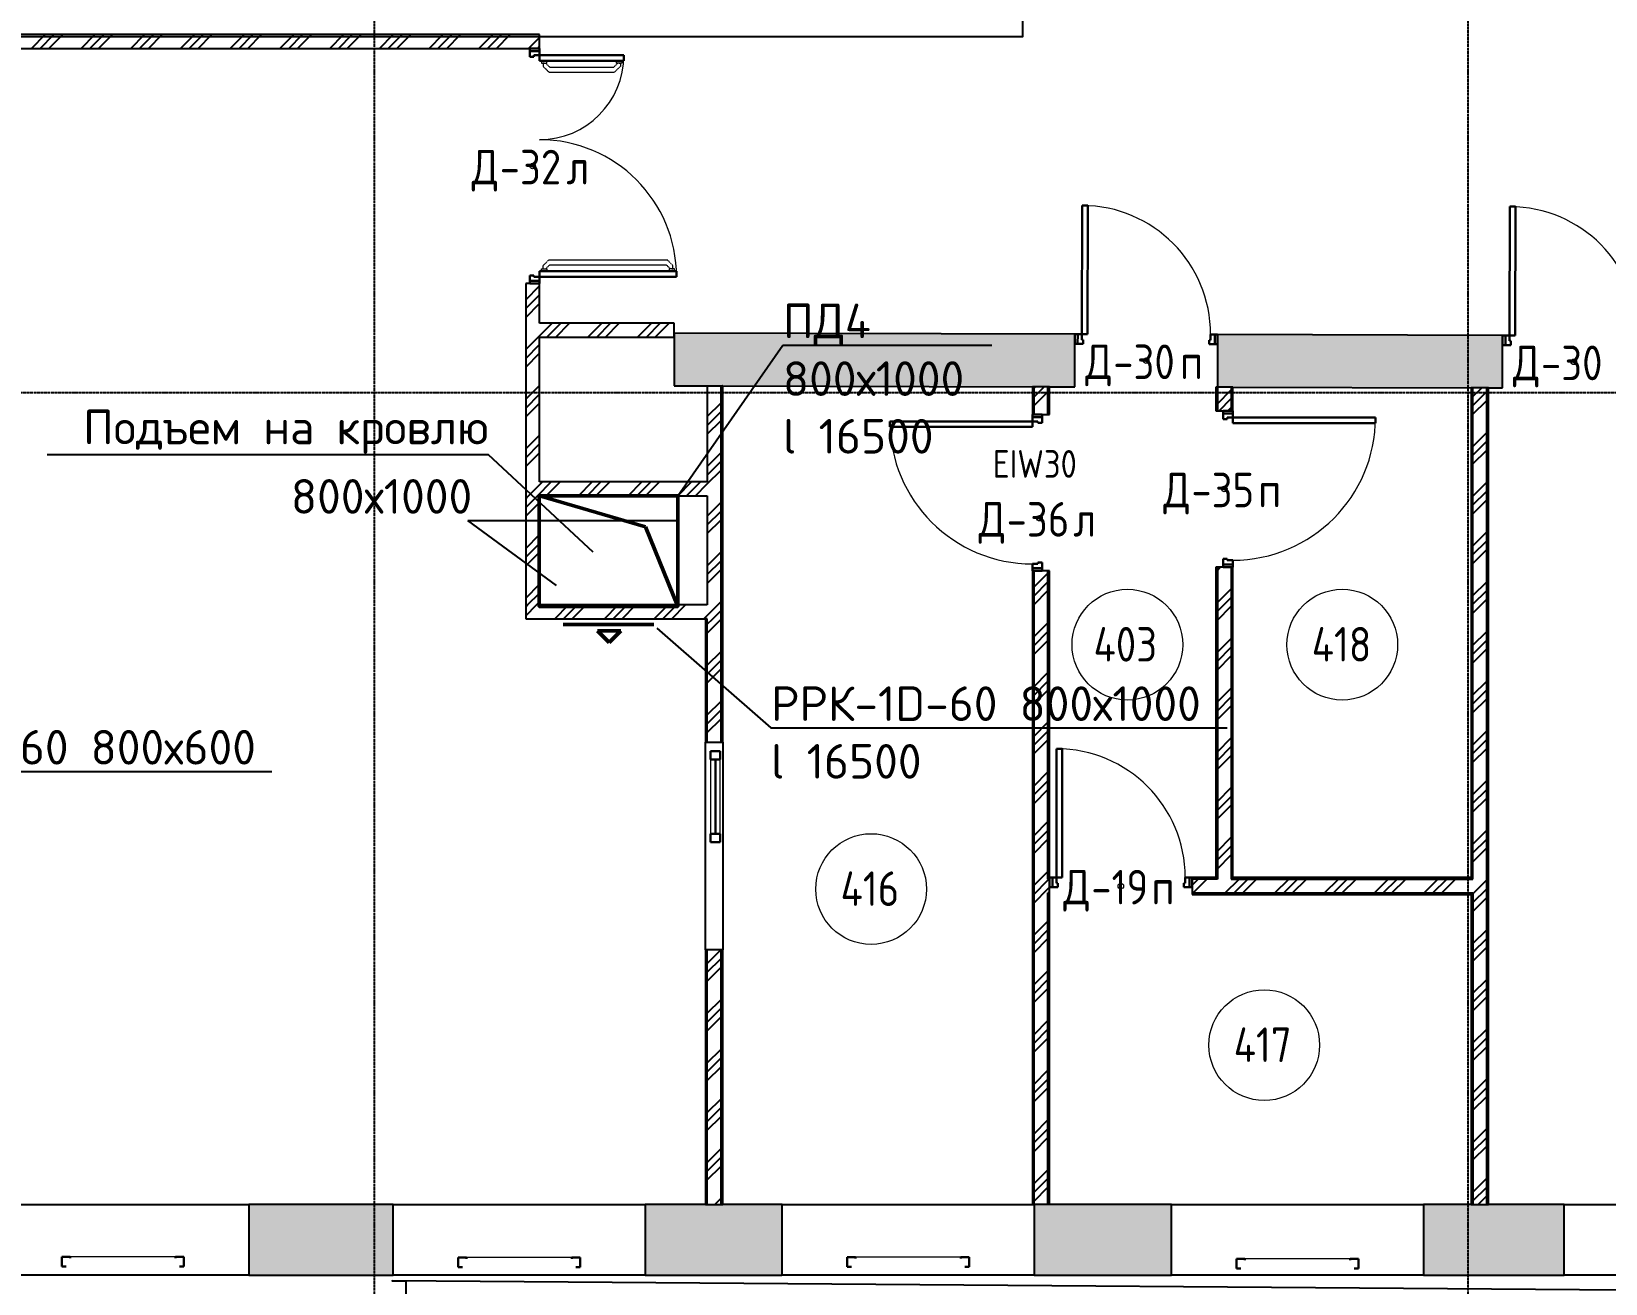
# Model space of a CAD drawing. Header units: millimetres. Extents: x -33838 to 476301, y -41806 to 120107.
# Drawn here: x 351386 to 362757, y 2318 to 11365 of the extents above; entities that cross this region are included whole.
import ezdxf
from ezdxf import colors
from ezdxf.entities.mleader import LeaderData, LeaderLine
from ezdxf.math import Vec2, Vec3

# ---------------------------------------------------------------- set-up
doc = ezdxf.new("R2010")
doc.units = ezdxf.units.MM
for name, pattern in [('ADSK_Линия сетки', [25, 20, -2.5, 0, -2.5]), ('ADSK_Сверху', [4.5, 3, -1.5]), ('ADSK_Снесено', [4.5, 3, -1.5])]:
    doc.linetypes.add(name, pattern=pattern)
for name, color, linetype, lineweight, true_color in [('_ Окна', 5, 'Continuous', 30, 0x0000ff), ('Стены внутренние', 5, 'Continuous', 18, 0x0000ff), ('Стены наружные', 1, 'ADSK_Снесено', 18, 0xff0000), ('Стены штриховка', 5, 'Continuous', 18, 0x0000ff)]:
    doc.layers.add(name, color=color, linetype=linetype, lineweight=lineweight, true_color=true_color)
for name, color, linetype, lineweight in [('Двери', 251, 'Continuous', 18), ('Марки дверей', 7, 'Continuous', 20), ('Марки помещений', 7, 'Continuous', 20), ('Окна', 251, 'Continuous', 18), ('ПОДПОР', 1, 'Continuous', 50)]:
    doc.layers.add(name, color=color, linetype=linetype, lineweight=lineweight)
doc.styles.add('GOST Common_1', font='GOST Common_0.ttf', dxfattribs={"width": 0.9, "height": 200})
doc.styles.add('GOST Common_2', font='GOST Common_0.ttf', dxfattribs={"width": 0.9, "height": 250})
doc.styles.add('ISOCPEUR', font='isocpeur.ttf', dxfattribs={"height": 250})
pattern_1 = [(45, (322754.53, 150), (-179.6051, 179.6051), []), (45, (322818.03, 150), (0, 359.2102), []), (45, (322691.03, 150), (0, 359.2102), [])]

# ---------------------------------------------------------------- blocks, each defined once
blk = doc.blocks.new('Витраж-тент со смещением вовне - 60мм 30 сдвиг-1466942-04 План 4-го этажа')
at = {"layer": '_ Окна', "color": 161, "linetype": 'ADSK_Сверху', "true_color": 0xaaaaff}
for p, q in [((-440, 25), (-440, -45)), ((-440, 25), (-410, 25)), ((-440, -45), (-440, 25)), ((440, 25), (410, 25)), ((440, -45), (440, 25)), ((440, -45), (440, 25)), ((-380, -45), (-440, -45)), ((-380, -35), (-380, -45)), ((380, -35), (380, -45)), ((380, -45), (440, -45))]:
    blk.add_line(p, q, dxfattribs=at)
at = {"layer": 'Окна', "color": 161, "linetype": 'ADSK_Сверху', "true_color": 0xaaaaff}
blk.add_line((-380, -45), (380, -45), dxfattribs=at)
blk = doc.blocks.new('Витраж-тент со смещением вовне - 60мм 30 сдвиг-1466970-04 План 4-го этажа')
at = {"layer": '_ Окна', "color": 161, "linetype": 'ADSK_Сверху', "true_color": 0xaaaaff}
for p, q in [((-440, -35), (-440, -45)), ((-440, -45), (-440, -35)), ((-380, -45), (-440, -45)), ((-380, -35), (-380, -45)), ((380, -35), (380, -45)), ((380, -45), (440, -45)), ((440, -45), (440, -35)), ((440, -45), (440, -35))]:
    blk.add_line(p, q, dxfattribs=at)
at = {"layer": 'Окна', "color": 161, "linetype": 'ADSK_Сверху', "true_color": 0xaaaaff}
blk.add_line((-380, -45), (380, -45), dxfattribs=at)
blk = doc.blocks.new('AC_Дверь_Двупольная - Д-32л 1700х2200h-2345126-04 План 4-го этажа')
at = {"layer": 'Двери', "linetype": 'ADSK_Сверху', "lineweight": 9}
for p, q in [((760, 1025), (744, 1025)), ((744, 1025), (744, 987)), ((720, 1014), (677, 972)), ((677, 118), (677, 972)), ((744, 996), (714, 966)), ((714, 124), (714, 966)), ((744, 1014), (720, 1014)), ((744, 1006), (744, 1014)), ((744, 987), (760, 987)), ((-760, 645), (-744, 645)), ((-744, 607), (-760, 607)), ((-744, 645), (-744, 607)), ((-744, 626), (-744, 634)), ((-744, 634), (-720, 634)), ((-744, 616), (-714, 586)), ((-720, 634), (-678, 592)), ((-714, 124), (-714, 586)), ((-678, 118), (-678, 592)), ((-744, 94), (-714, 124)), ((-720, 76), (-678, 118)), ((720, 76), (677, 118)), ((744, 94), (714, 124)), ((-744, 104), (-760, 104)), ((-760, 65), (-744, 65)), ((-744, 65), (-744, 104)), ((-744, 84), (-744, 76)), ((-744, 76), (-720, 76)), ((744, 76), (720, 76)), ((744, 65), (744, 104)), ((744, 104), (760, 104)), ((760, 65), (744, 65))]:
    blk.add_line(p, q, dxfattribs=at)
at = {"layer": 'Двери', "lineweight": 30}
for p, q in [((800, 1040), (760, 1040)), ((760, 1040), (760, 50)), ((800, 50), (800, 1040)), ((-800, 660), (-760, 660)), ((-800, 50), (-800, 660)), ((-760, 660), (-760, 50)), ((-850, 50), (-830, 50)), ((-850, -20), (-850, 50)), ((-830, 50), (-800, 50)), ((-830, -20), (-830, 50)), ((-830, 50), (-830, -20)), ((-760, 50), (-800, 50)), ((-800, 50), (-800, 10)), ((-800, 10), (-790, 10)), ((-790, 10), (-790, -20)), ((760, 50), (800, 50)), ((800, 10), (790, 10)), ((790, 10), (790, -20)), ((830, 50), (800, 50)), ((800, 50), (800, 10)), ((830, -20), (830, 50)), ((850, 50), (830, 50)), ((830, 50), (830, -20)), ((850, -20), (850, 50)), ((-830, -20), (-850, -20)), ((-790, -20), (-830, -20)), ((790, -20), (830, -20)), ((830, -20), (850, -20))]:
    blk.add_line(p, q, dxfattribs=at)
at = {"layer": 'Двери'}
for centre, radius, start, end in [((800, 50), 990, 90, 180), ((-800, 50), 610, 360, 90)]:
    blk.add_arc(centre, radius, start, end, dxfattribs=at)
blk = doc.blocks.new('AC_Дверь_Однопольная - Д-36л 1130х2200h-2279770-04 План 4-го этажа')
at = {"layer": 'Двери', "lineweight": 30}
for p, q in [((515, 1092), (475, 1092)), ((475, 1092), (475, 62)), ((515, 62), (515, 1092)), ((-545, 62), (-565, 62)), ((-565, 62), (-565, -8)), ((-515, 62), (-545, 62)), ((-545, 62), (-545, -8)), ((-545, -8), (-545, 62)), ((-515, 22), (-515, 62)), ((-505, 22), (-515, 22)), ((-505, -8), (-505, 22)), ((475, 62), (515, 62)), ((515, 22), (505, 22)), ((505, 22), (505, -8)), ((545, 62), (515, 62)), ((515, 62), (515, 22)), ((545, -8), (545, 62)), ((565, 62), (545, 62)), ((545, 62), (545, -8)), ((565, -8), (565, 62)), ((-565, -8), (-545, -8)), ((-545, -8), (-505, -8)), ((505, -8), (545, -8)), ((545, -8), (565, -8))]:
    blk.add_line(p, q, dxfattribs=at)
at = {"layer": 'Двери'}
blk.add_arc((515, 62), 1030, 90, 180, dxfattribs=at)
blk = doc.blocks.new('AC_Дверь_Однопольная - Д-35п 1130х2200h-1983249-04 План 4-го этажа')
at = {"layer": 'Двери', "lineweight": 30}
for p, q in [((-515, 1092), (-475, 1092)), ((-515, 62), (-515, 1092)), ((-475, 1092), (-475, 62)), ((-565, 62), (-545, 62)), ((-565, -8), (-565, 62)), ((-545, 62), (-515, 62)), ((-545, -8), (-545, 62)), ((-545, 62), (-545, -8)), ((-475, 62), (-515, 62)), ((-515, 62), (-515, 22)), ((-515, 22), (-505, 22)), ((-505, 22), (-505, -8)), ((505, 22), (515, 22)), ((505, -8), (505, 22)), ((515, 62), (545, 62)), ((515, 22), (515, 62)), ((545, 62), (545, -8)), ((545, 62), (565, 62)), ((545, -8), (545, 62)), ((565, 62), (565, -8)), ((-545, -8), (-565, -8)), ((-505, -8), (-545, -8)), ((545, -8), (505, -8)), ((565, -8), (545, -8))]:
    blk.add_line(p, q, dxfattribs=at)
at = {"layer": 'Двери'}
blk.add_arc((-515, 62), 1030, 0, 90, dxfattribs=at)
blk = doc.blocks.new('AC_Дверь_Однопольная - Д-19п 1030х2200h-1983254-04 План 4-го этажа')
at = {"layer": 'Двери', "lineweight": 30}
for p, q in [((-465, 992), (-425, 992)), ((-465, 62), (-465, 992)), ((-425, 992), (-425, 62)), ((-515, 62), (-495, 62)), ((-515, -8), (-515, 62)), ((-495, 62), (-465, 62)), ((-495, -8), (-495, 62)), ((-495, 62), (-495, -8)), ((-425, 62), (-465, 62)), ((-465, 62), (-465, 22)), ((-465, 22), (-455, 22)), ((-455, 22), (-455, -8)), ((455, 22), (465, 22)), ((455, -8), (455, 22)), ((465, 62), (495, 62)), ((465, 22), (465, 62)), ((495, 62), (495, -8)), ((495, 62), (515, 62)), ((495, -8), (495, 62)), ((515, 62), (515, -8)), ((-495, -8), (-515, -8)), ((-455, -8), (-495, -8)), ((495, -8), (455, -8)), ((515, -8), (495, -8))]:
    blk.add_line(p, q, dxfattribs=at)
at = {"layer": 'Двери'}
blk.add_arc((-465, 62), 930, 0, 90, dxfattribs=at)
blk = doc.blocks.new('AC_Дверь_Однопольная - Д-30п 1030х2200h-1983150-04 План 4-го этажа')
at = {"layer": 'Двери', "lineweight": 30}
for p, q in [((-465, 1120), (-425, 1120)), ((-465, 190), (-465, 1120)), ((-425, 1120), (-425, 190)), ((-515, 190), (-495, 190)), ((-515, 120), (-515, 190)), ((-495, 120), (-515, 120)), ((-495, 190), (-465, 190)), ((-495, 120), (-495, 190)), ((-495, 190), (-495, 120)), ((-455, 120), (-495, 120)), ((-425, 190), (-465, 190)), ((-465, 190), (-465, 150)), ((-465, 150), (-455, 150)), ((-455, 150), (-455, 120)), ((455, 150), (465, 150)), ((455, 120), (455, 150)), ((495, 120), (455, 120)), ((465, 190), (495, 190)), ((465, 150), (465, 190)), ((495, 190), (495, 120)), ((495, 190), (515, 190)), ((495, 120), (495, 190)), ((515, 120), (495, 120)), ((515, 190), (515, 120))]:
    blk.add_line(p, q, dxfattribs=at)
at = {"layer": 'Двери'}
blk.add_arc((-465, 190), 930, 0, 90, dxfattribs=at)
blk = doc.blocks.new('Витраж-тент со смещением вовне - 60мм 11 сдвиг-2120067-04 План 4-го этажа')
at = {"layer": '_ Окна'}
for p, q in [((-329, 25), (-329, -45)), ((-329, 25), (-269, 25)), ((-329, -45), (-329, 25)), ((-269, 25), (-269, -45)), ((329, 25), (269, 25)), ((269, 25), (269, -45)), ((329, -45), (329, 25)), ((329, -45), (329, 25)), ((-269, -45), (-329, -45)), ((-269, -10), (269, -10)), ((269, -45), (329, -45))]:
    blk.add_line(p, q, dxfattribs=at)
at = {"layer": 'Окна'}
for p, q in [((269, 25), (-269, 25)), ((-269, -45), (269, -45))]:
    blk.add_line(p, q, dxfattribs=at)
blk = doc.blocks.new('ADSK_Марка_Помещение_ОдноЗначение - Номер-247393-04 План 4-го этажа')
at = {"layer": 'Марки помещений'}
blk.add_circle((0, 0), 4, dxfattribs=at)
blk = doc.blocks.new('ADSK_Марка_Дверь - Типоразмер_ADSK_Марка-58376-04 План 4-го этажа')
at = {"layer": 'Марки дверей', "lineweight": 9}
blk.add_circle((0, 0), 0.2, dxfattribs=at)

msp = doc.modelspace()

# ---------------------------------------------------------------- hatches: boundary and pattern name
at = {"layer": 'Стены внутренние', "lineweight": 25, "true_color": 0x636466}
h = msp.add_hatch(dxfattribs=at)
h.set_pattern_fill('FP_1', color=251, style=0, pattern_type=2)
h.set_pattern_definition(pattern_1)
h.paths.add_polyline_path([(354803.09042, 11242.53813), (354956.07292, 11242.53813), (354956.07292, 11342.53813), (341127.44493, 11342.53813), (341127.44493, 11242.53813), (350297.73328, 11242.53813)])
h = msp.add_hatch(dxfattribs=at)
h.set_pattern_fill('FP_1', color=251, style=0, pattern_type=2)
h.set_pattern_definition(pattern_1)
h.paths.add_polyline_path([(354986.07292, 9256.73842), (355056.07292, 9256.73842), (355056.07292, 9542.53813), (354956.07292, 9542.53813), (354956.07292, 9256.73842)])
h.paths.add_polyline_path([(354986.07292, 11242.53813), (355056.07292, 11242.53813), (355056.07292, 11342.53813), (354956.07292, 11342.53813), (354956.07292, 11242.53813)])
h = msp.add_hatch(dxfattribs=at)
h.set_pattern_fill('FP_1', color=251, style=0, pattern_type=2)
h.set_pattern_definition(pattern_1)
h.paths.add_polyline_path([(355056.07292, 8110.02642), (355056.07292, 9256.73842), (354956.07292, 9256.73842), (354956.07292, 8110.02642)])
h = msp.add_hatch(dxfattribs=at)
h.set_pattern_fill('FP_1', color=251, style=0, pattern_type=2)
h.set_pattern_definition(pattern_1)
h.paths.add_polyline_path([(356028.65419, 9156.73842), (356028.80221, 9256.73842), (355056.07292, 9256.73842), (355056.07292, 9156.73842), (356027.72394, 9156.73842)])
h = msp.add_hatch(color=251, dxfattribs=at)
h.paths.add_polyline_path([(364854.76938, 8781.47746), (364850.52982, 9161.48999), (363044.37598, 9166.2642), (363043.37153, 8786.26552), (363813.80471, 8784.22904)])
h.paths.add_polyline_path([(362013.37513, 8788.98811), (362013.37513, 9168.98944), (359954.15624, 9174.43257), (359953.15179, 8794.4339), (361561.12614, 8790.18354)])
h.paths.add_polyline_path([(358923.15539, 8797.15648), (358923.97481, 9177.15516), (356028.72839, 9184.80865), (356027.72394, 8804.80997), (357055.769, 8802.09254)])
h = msp.add_hatch(dxfattribs=at)
h.set_pattern_fill('FP_1', color=251, style=0, pattern_type=2)
h.set_pattern_definition(pattern_1)
h.paths.add_polyline_path([(356267.37958, 7121.05015), (356367.37958, 7121.05015), (356367.37958, 8803.91216), (356267.37958, 8803.91216), (356267.37958, 7221.05015)])
h = msp.add_hatch(dxfattribs=at)
h.set_pattern_fill('FP_1', color=251, style=0, pattern_type=2)
h.set_pattern_definition(pattern_1)
h.paths.add_polyline_path([(358629.15179, 2890.46456), (358729.15179, 2890.46456), (358729.15179, 7467.63757), (358629.15179, 7467.63757), (358629.15179, 3608.27275)])
h.paths.add_polyline_path([(358687.15179, 8597.63757), (358729.15179, 8597.63757), (358729.15179, 8797.66929), (358629.15179, 8797.15648), (358629.15179, 8597.63757)])
h = msp.add_hatch(dxfattribs=at)
h.set_pattern_fill('FP_1', color=251, style=0, pattern_type=2)
h.set_pattern_definition(pattern_1)
h.paths.add_polyline_path([(360053.15179, 5240.02642), (360053.15179, 7494.4339), (359953.15179, 7494.4339), (359953.15179, 5240.02642)])
h.paths.add_polyline_path([(359995.15179, 8624.4339), (360053.15179, 8624.4339), (360053.15179, 8794.16957), (359953.15179, 8794.4339), (359953.15179, 8624.4339)])
h = msp.add_hatch(dxfattribs=at)
h.set_pattern_fill('FP_1', color=251, style=0, pattern_type=2)
h.set_pattern_definition(pattern_1)
h.paths.add_polyline_path([(361899.87958, 2889.50427), (361899.87958, 8789.28811), (361799.87958, 8788.98811), (361799.87958, 2889.50427)])
h = msp.add_hatch(dxfattribs=at)
h.set_pattern_fill('FP_1', color=251, style=0, pattern_type=2)
h.set_pattern_definition(pattern_1)
h.paths.add_polyline_path([(356255.37958, 8010.02642), (356267.37958, 8010.02642), (356267.37958, 8110.02642), (354956.07292, 8110.02642), (354956.07292, 8010.02642), (356163.96783, 8010.02642)])
h = msp.add_hatch(dxfattribs=at)
h.set_pattern_fill('FP_1', color=251, style=0, pattern_type=2)
h.set_pattern_definition(pattern_1)
h.paths.add_polyline_path([(354956.07292, 7221.05015), (355056.07292, 7221.05015), (355056.07292, 8010.02642), (354956.07292, 8010.02642), (354956.07292, 7982.26395)])
h = msp.add_hatch(dxfattribs=at)
h.set_pattern_fill('FP_1', color=251, style=0, pattern_type=2)
h.set_pattern_definition(pattern_1)
h.paths.add_polyline_path([(356255.37958, 7121.05015), (356267.37958, 7121.05015), (356267.37958, 7221.05015), (354956.07292, 7221.05015), (354956.07292, 7121.05015), (356211.90038, 7121.05015)])
h = msp.add_hatch(dxfattribs=at)
h.set_pattern_fill('FP_1', color=251, style=0, pattern_type=2)
h.set_pattern_definition(pattern_1)
h.paths.add_polyline_path([(356267.37958, 2889.50427), (356367.37958, 2889.50427), (356367.37958, 4730.02642), (356267.37958, 4730.02642), (356267.37958, 3436.25893)])
h.paths.add_polyline_path([(356267.37958, 6230.02642), (356367.37958, 6230.02642), (356367.37958, 7121.05015), (356267.37958, 7121.05015), (356267.37958, 6645.8963)])
h = msp.add_hatch(dxfattribs=at)
h.set_pattern_fill('FP_1', color=251, style=0, pattern_type=2)
h.set_pattern_definition(pattern_1)
h.paths.add_polyline_path([(359953.15179, 5140.02642), (361799.87958, 5140.02642), (361799.87958, 5240.02642), (359771.15179, 5240.02642), (359771.15179, 5140.02642)])
h.paths.add_polyline_path([(358741.15179, 5140.02642), (358741.15179, 5240.02642), (358729.15179, 5240.02642), (358729.15179, 5140.02642), (358739.15179, 5140.02642)])
at = {"layer": 'Стены наружные', "lineweight": 25, "true_color": 0x636466}
h = msp.add_hatch(color=251, dxfattribs=at)
h.paths.add_polyline_path([(364278.98816, 2379.50427), (365301.46628, 2379.50427), (365300.52604, 2889.50427), (364278.98816, 2889.50427), (364278.98816, 2683.42559)])
h.paths.add_polyline_path([(362458.98816, 2379.50427), (362458.98816, 2889.50427), (361442.16742, 2889.50427), (361442.16742, 2379.50427), (361561.12614, 2379.50427)])
h.paths.add_polyline_path([(359622.16742, 2379.50427), (359622.16742, 2889.50427), (358629.15179, 2889.50427), (358629.15179, 2379.50427), (359308.44757, 2379.50427)])
h.paths.add_polyline_path([(356158.59299, 2379.50427), (356809.15179, 2379.50427), (356809.15179, 2889.50427), (355819.17462, 2889.50427), (355819.17462, 2379.50427)])
h.paths.add_polyline_path([(352956.2709, 2379.50427), (353999.17462, 2379.50427), (353999.17462, 2889.50427), (352956.2709, 2889.50427), (352956.2709, 2712.1351)])
h.paths.add_polyline_path([(351136.2709, 2379.50427), (351136.2709, 2889.50427), (350123.48838, 2889.50427), (350123.48838, 2379.50427), (350615.41785, 2379.50427)])
h.paths.add_polyline_path([(348303.48838, 2379.50427), (348303.48838, 2889.50427), (347304.34839, 2889.50427), (347304.34839, 2379.50427), (348045.05471, 2379.50427)])
h.paths.add_polyline_path([(344533.07318, 2379.50427), (345484.34839, 2379.50427), (345484.34839, 2889.50427), (344533.07318, 2889.50427), (344533.07318, 2723.67862)])
h.paths.add_polyline_path([(341692.25211, 2379.50427), (342713.07318, 2379.50427), (342713.07318, 2889.50427), (341692.25211, 2889.50427), (341692.25211, 2723.67862)])
h.paths.add_polyline_path([(339035.06985, 2379.50427), (339872.25211, 2379.50427), (339872.25211, 2889.50427), (338882.04159, 2889.50427), (338882.04159, 2379.50427), (339034.34042, 2379.50427)])
h.paths.add_polyline_path([(336058.77586, 2379.50427), (337062.04159, 2379.50427), (337062.04159, 2889.50427), (336058.77586, 2889.50427), (336058.77586, 2731.96947)])
h.paths.add_polyline_path([(331027.53199, 2379.50427), (331404.76844, 2379.50427), (331404.76844, 2889.50427), (331027.53199, 2889.50427), (331027.53199, 2731.96947)])
h.paths.add_polyline_path([(334238.77586, 2379.50427), (334238.77586, 2889.50427), (333224.76844, 2889.50427), (333224.76844, 2379.50427)])

# ---------------------------------------------------------------- linework, layer by layer
at = {"linetype": 'ADSK_Линия сетки', "lineweight": 25}
for p, q in [((353864.44493, -2753.38365), (353864.44493, 44684.78674)), ((361764.44493, -2753.38365), (361764.44493, 21818.8012)), ((311668.30983, 8756.78828), (379896.25284, 8756.78828))]:
    msp.add_line(p, q, dxfattribs=at)
at = {"color": 251, "lineweight": 25, "true_color": 0x636466}
for points in [[(368787.74668, 21084.05859), (368787.74668, 43909.20652), (378787.15222, 43909.20652), (378968.4838, 8682.30207), (372687.93529, 8682.30207), (372687.93529, 300.23165), (364791.46628, 300.23165), (364791.46628, 2256.78828), (353990.50813, 2336.47811), (354090.93005, 2335.73719), (354090.93005, -2582.56685), (341727.17826, -2582.56685), (341727.17826, 2336.47811), (331027.53199, 2336.47811), (331027.53199, 422.0206), (323045.03328, 456.78828), (323045.03328, 8679.25245)], [(334059.7707, 21068.63165), (334055.8526, 13720.1816), (337042.10836, 13716.63165), (337042.10836, 13206.63165), (335179.69811, 13206.63165), (335179.69811, 11328.12025), (358547.30337, 11328.12025), (358547.30337, 13716.63165), (361496.43934, 13716.63165), (361484.23838, 21084.05859), (354071.5506, 21084.05859), (354071.5506, 43675.12698), (341210.36994, 43675.12698), (341210.36994, 21068.63165), (334059.7707, 21068.63165)]]:
    msp.add_lwpolyline(points, dxfattribs=at)
at = {"layer": 'ПОДПОР'}
for p, q in [((355821.58693, 7785.27328), (355056.07292, 8010.02642)), ((356054.79838, 7210.02642), (355821.58693, 7785.27328)), ((355883.05491, 7080.42614), (355226.54185, 7080.42614)), ((355643.64613, 7032.86089), (355475.42811, 7032.86089)), ((355475.42811, 7032.86089), (355559.53712, 6948.75187)), ((355559.53712, 6948.75187), (355643.64613, 7032.86089))]:
    msp.add_line(p, q, dxfattribs=at)
msp.add_lwpolyline([(356054.79838, 8010.02642), (356054.79838, 7210.02642), (355054.79838, 7210.02642), (355054.79838, 8010.02642)], close=True, dxfattribs=at)
at = {"layer": 'Стены внутренние', "color": 251, "lineweight": 25, "true_color": 0x636466}
for p, q in [((355056.07292, 11342.53813), (341027.44493, 11342.53813)), ((355056.07292, 11242.53813), (355056.07292, 11342.53813)), ((341097.44493, 11242.53813), (354986.07292, 11242.53813)), ((354956.07292, 9542.53813), (354956.07292, 7121.05015)), ((354986.07292, 9542.53813), (354956.07292, 9542.53813)), ((355056.07292, 9256.73842), (355056.07292, 9542.53813)), ((356028.80221, 9256.73842), (355056.07292, 9256.73842)), ((356028.80221, 9156.73842), (356028.80221, 9256.73842)), ((355056.07292, 8110.02642), (355056.07292, 9156.73842)), ((355056.07292, 9156.73842), (356028.80221, 9156.73842)), ((356028.72839, 9184.80865), (356027.72394, 8804.80997)), ((358924.15984, 9177.15516), (356028.72839, 9184.80865)), ((358923.15539, 8797.15648), (358923.97481, 9107.1554)), ((359953.97121, 9104.43281), (359953.15179, 8794.4339)), ((362014.37958, 9168.98678), (359954.15624, 9174.43257)), ((362013.37513, 8788.98811), (362014.19455, 9098.98703)), ((356027.72394, 8804.80997), (356377.37958, 8803.88573)), ((356267.37958, 8804.17649), (356267.37958, 8110.02642)), ((356379.37958, 6230.02642), (356379.37958, 8803.88044)), ((356379.37958, 8803.88044), (358617.15179, 8797.96534)), ((358617.15179, 8797.96534), (358617.15179, 8597.63757)), ((358739.15179, 8797.64286), (358619.15179, 8797.96006)), ((358741.15179, 8597.63757), (358741.15179, 8797.63757)), ((358741.15179, 8797.63757), (358923.15539, 8797.15648)), ((359953.15179, 8794.4339), (359941.15179, 8794.46562)), ((359941.15179, 8794.46562), (359941.15179, 8624.4339)), ((360063.15179, 8794.14313), (359953.15179, 8794.4339)), ((360065.15179, 8624.4339), (360065.15179, 8794.13785)), ((360065.15179, 8794.13785), (361787.87958, 8789.58416)), ((361787.87958, 8789.58416), (361787.87958, 5252.02642)), ((361909.87958, 8789.26168), (361789.87958, 8789.57888)), ((361911.87958, 2889.50427), (361911.87958, 8789.2564)), ((361911.87958, 8789.2564), (362013.37513, 8788.98811)), ((358687.15179, 8597.63757), (358741.15179, 8597.63757)), ((359941.15179, 8624.4339), (359995.15179, 8624.4339)), ((356267.37958, 8110.02642), (355056.07292, 8110.02642)), ((355056.07292, 8010.02642), (356267.37958, 8010.02642)), ((355056.07292, 7221.05015), (355056.07292, 8010.02642)), ((356267.37958, 8010.02642), (356267.37958, 7221.05015)), ((358617.15179, 7467.63757), (358617.15179, 2890.46456)), ((358741.15179, 7467.63757), (358687.15179, 7467.63757)), ((358741.15179, 5252.02642), (358741.15179, 7467.63757)), ((359995.15179, 7494.4339), (359941.15179, 7494.4339)), ((359941.15179, 7494.4339), (359941.15179, 5252.02642)), ((360065.15179, 5252.02642), (360065.15179, 7494.4339)), ((356267.37958, 7221.05015), (355056.07292, 7221.05015)), ((354956.07292, 7121.05015), (356255.37958, 7121.05015)), ((356255.37958, 7121.05015), (356255.37958, 6230.02642)), ((356255.37958, 6230.02642), (356379.37958, 6230.02642)), ((356255.37958, 4730.02642), (356255.37958, 6230.02642)), ((356379.37958, 6230.02642), (356379.37958, 4730.02642)), ((359941.15179, 5252.02642), (359771.15179, 5252.02642)), ((361787.87958, 5252.02642), (360065.15179, 5252.02642)), ((358741.15179, 2890.46456), (358741.15179, 5182.02642)), ((359771.15179, 5182.02642), (359771.15179, 5128.02642)), ((359771.15179, 5128.02642), (361787.87958, 5128.02642)), ((361787.87958, 5128.02642), (361787.87958, 2889.50427)), ((356255.37958, 4730.02642), (356255.37958, 2889.50427)), ((356379.37958, 4730.02642), (356255.37958, 4730.02642)), ((356379.37958, 2889.50427), (356379.37958, 4730.02642)), ((356257.37958, 2889.50427), (356377.37958, 2889.50427)), ((358617.15179, 2890.46456), (358741.15179, 2890.46456)), ((361789.87958, 2889.50427), (361909.87958, 2889.50427))]:
    msp.add_line(p, q, dxfattribs=at)
at = {"layer": 'Стены наружные', "color": 251, "lineweight": 25, "true_color": 0x636466}
for p, q in [((351136.2709, 2889.50427), (352956.2709, 2889.50427)), ((353999.17462, 2889.50427), (352956.2709, 2889.50427)), ((352956.2709, 2889.50427), (352956.2709, 2379.50427)), ((353999.17462, 2379.50427), (353999.17462, 2889.50427)), ((353999.17462, 2889.50427), (355819.17462, 2889.50427)), ((356255.37958, 2889.50427), (355819.17462, 2889.50427)), ((355819.17462, 2889.50427), (355819.17462, 2379.50427)), ((356809.15179, 2889.50427), (356379.37958, 2889.50427)), ((356809.15179, 2379.50427), (356809.15179, 2889.50427)), ((356809.15179, 2889.50427), (358629.15179, 2889.50427)), ((359622.16742, 2889.50427), (358629.15179, 2889.50427)), ((358629.15179, 2889.50427), (358629.15179, 2379.50427)), ((359622.16742, 2379.50427), (359622.16742, 2889.50427)), ((359622.16742, 2889.50427), (361442.16742, 2889.50427)), ((361787.87958, 2889.50427), (361442.16742, 2889.50427)), ((361442.16742, 2889.50427), (361442.16742, 2379.50427)), ((362458.98816, 2889.50427), (361911.87958, 2889.50427)), ((362458.98816, 2379.50427), (362458.98816, 2889.50427)), ((362458.98816, 2889.50427), (364278.98816, 2889.50427)), ((352956.2709, 2379.50427), (351136.2709, 2379.50427)), ((352956.2709, 2379.50427), (353999.17462, 2379.50427)), ((355819.17462, 2379.50427), (353999.17462, 2379.50427)), ((355819.17462, 2379.50427), (356809.15179, 2379.50427)), ((358629.15179, 2379.50427), (356809.15179, 2379.50427)), ((358629.15179, 2379.50427), (359622.16742, 2379.50427)), ((361442.16742, 2379.50427), (359622.16742, 2379.50427)), ((361442.16742, 2379.50427), (362458.98816, 2379.50427)), ((364278.98816, 2379.50427), (362458.98816, 2379.50427))]:
    msp.add_line(p, q, dxfattribs=at)
at = {"layer": 'Стены штриховка', "color": 251, "lineweight": 25, "true_color": 0x636466}
for p, q in [((356367.37958, 6230.02642), (356367.37958, 8803.91216)), ((356379.37958, 8803.88044), (356377.37958, 8803.88573)), ((356377.37958, 6230.02642), (356377.37958, 8803.88573)), ((358619.15179, 8797.96006), (358617.15179, 8797.96534)), ((358619.15179, 8597.63757), (358619.15179, 8797.96006)), ((358629.15179, 8597.63757), (358629.15179, 8797.93362)), ((358729.15179, 8597.63757), (358729.15179, 8797.66929)), ((358741.15179, 8797.63757), (358739.15179, 8797.64286)), ((358739.15179, 8597.63757), (358739.15179, 8797.64286)), ((359943.15179, 8794.46033), (359943.15179, 8624.4339)), ((359953.15179, 8794.4339), (359953.15179, 8624.4339)), ((360053.15179, 8794.16957), (360053.15179, 8624.4339)), ((360065.15179, 8794.13785), (360063.15179, 8794.14313)), ((360063.15179, 8794.14313), (360063.15179, 8624.4339)), ((361789.87958, 8789.57888), (361787.87958, 8789.58416)), ((361789.87958, 5250.02642), (361789.87958, 8789.57888)), ((361799.87958, 5240.02642), (361799.87958, 8789.55244)), ((361899.87958, 2889.50427), (361899.87958, 8789.28811)), ((361911.87958, 8789.2564), (361909.87958, 8789.26168)), ((361909.87958, 2889.50427), (361909.87958, 8789.26168)), ((358619.15179, 2890.46456), (358619.15179, 7467.63757)), ((358629.15179, 2890.46456), (358629.15179, 7467.63757)), ((358729.15179, 5240.02642), (358729.15179, 7467.63757)), ((358739.15179, 5240.02642), (358739.15179, 7467.63757)), ((359943.15179, 7494.4339), (359943.15179, 5240.02642)), ((359953.15179, 7494.4339), (359953.15179, 5240.02642)), ((360053.15179, 7494.4339), (360053.15179, 5240.02642)), ((360063.15179, 7494.4339), (360063.15179, 5250.02642)), ((356267.37958, 7121.05015), (356255.37958, 7121.05015)), ((356257.37958, 6230.02642), (356257.37958, 7121.05015)), ((356267.37958, 6230.02642), (356267.37958, 7121.05015)), ((358741.15179, 5240.02642), (358729.15179, 5240.02642)), ((359771.15179, 5250.02642), (359941.15179, 5250.02642)), ((359953.15179, 5240.02642), (359771.15179, 5240.02642)), ((359941.15179, 5240.02642), (359941.15179, 5252.02642)), ((360053.15179, 5240.02642), (361799.87958, 5240.02642)), ((360063.15179, 5250.02642), (361789.87958, 5250.02642)), ((358729.15179, 2890.46456), (358729.15179, 5140.02642)), ((358741.15179, 5140.02642), (358729.15179, 5140.02642)), ((358739.15179, 2890.46456), (358739.15179, 5130.02642)), ((358741.15179, 5130.02642), (358739.15179, 5130.02642)), ((359771.15179, 5140.02642), (361799.87958, 5140.02642)), ((359771.15179, 5130.02642), (361799.87958, 5130.02642)), ((361799.87958, 5128.02642), (361787.87958, 5128.02642)), ((361789.87958, 2889.50427), (361789.87958, 5128.02642)), ((361799.87958, 5140.02642), (361799.87958, 2889.50427)), ((356257.37958, 2889.50427), (356257.37958, 4730.02642)), ((356267.37958, 2889.50427), (356267.37958, 4730.02642)), ((356367.37958, 2889.50427), (356367.37958, 4730.02642)), ((356377.37958, 2889.50427), (356377.37958, 4730.02642)), ((356255.37958, 2889.50427), (356257.37958, 2889.50427)), ((356377.37958, 2889.50427), (356379.37958, 2889.50427)), ((361787.87958, 2889.50427), (361789.87958, 2889.50427)), ((361909.87958, 2889.50427), (361911.87958, 2889.50427))]:
    msp.add_line(p, q, dxfattribs=at)

# ---------------------------------------------------------------- block references
at = {"layer": '_ Окна', "color": 251, "lineweight": 25, "true_color": 0x636466, "rotation": 89.99999999999984}
msp.add_blockref('Витраж-тент со смещением вовне - 60мм 11 сдвиг-2120067-04 План 4-го этажа', (356317.37958, 5836.02642), dxfattribs=at)
at = {"layer": '_ Окна', "color": 251, "linetype": 'ADSK_Сверху', "lineweight": 25, "true_color": 0x636466, "rotation": 180}
for name, p in [('Витраж-тент со смещением вовне - 60мм 30 сдвиг-1466942-04 План 4-го этажа', (352046.2709, 2465.96929)), ('Витраж-тент со смещением вовне - 60мм 30 сдвиг-1466970-04 План 4-го этажа', (352046.2709, 2465.96929)), ('Витраж-тент со смещением вовне - 60мм 30 сдвиг-1466942-04 План 4-го этажа', (354909.17462, 2460.89313)), ('Витраж-тент со смещением вовне - 60мм 30 сдвиг-1466970-04 План 4-го этажа', (354909.17462, 2460.89313)), ('Витраж-тент со смещением вовне - 60мм 30 сдвиг-1466942-04 План 4-го этажа', (357719.15179, 2464.19182)), ('Витраж-тент со смещением вовне - 60мм 30 сдвиг-1466942-04 План 4-го этажа', (360532.16742, 2452.51729))]:
    msp.add_blockref(name, p, dxfattribs=at)
at = {"layer": 'Двери', "color": 251, "linetype": 'ADSK_Сверху', "lineweight": 25, "true_color": 0x636466, "rotation": 270}
msp.add_blockref('AC_Дверь_Двупольная - Д-32л 1700х2200h-2345126-04 План 4-го этажа', (355006.07292, 10392.53813), dxfattribs=at)
at = {"layer": 'Двери', "color": 251, "lineweight": 25, "true_color": 0x636466}
for name, p, rotation in [('AC_Дверь_Однопольная - Д-30п 1030х2200h-1983150-04 План 4-го этажа', (359438.65582, 8985.79453), 359.8485505277052), ('AC_Дверь_Однопольная - Д-30п 1030х2200h-1983150-04 План 4-го этажа', (362528.87556, 8977.62615), 359.8485505277052), ('AC_Дверь_Однопольная - Д-36л 1130х2200h-2279770-04 План 4-го этажа', (358679.15179, 8032.63757), 89.99999999999993), ('AC_Дверь_Однопольная - Д-35п 1130х2200h-1983249-04 План 4-го этажа', (360003.15179, 8059.4339), 269.9999999999999)]:
    msp.add_blockref(name, p, dxfattribs=dict(at, rotation=rotation))
msp.add_blockref('AC_Дверь_Однопольная - Д-19п 1030х2200h-1983254-04 План 4-го этажа', (359256.15179, 5190.02642), dxfattribs=at)
at = {"layer": 'Марки дверей', "color": 251, "lineweight": 25, "true_color": 0x636466, "xscale": 99.99999999999993, "yscale": 99.99999999999993, "zscale": 99.99999999999993}
for p in [(355006.07292, 10392.53813), (359438.65582, 8985.79453), (362528.87556, 8977.62615), (360003.15179, 8059.4339), (358668.25582, 7847.60438), (359256.15179, 5190.02642)]:
    msp.add_blockref('ADSK_Марка_Дверь - Типоразмер_ADSK_Марка-58376-04 План 4-го этажа', p, dxfattribs=at)
at = {"layer": 'Марки помещений', "color": 251, "lineweight": 25, "true_color": 0x636466, "xscale": 99.99999999999993, "yscale": 99.99999999999993, "zscale": 99.99999999999993}
for p in [(359303.29068, 6934.03932), (360855.54979, 6934.03932), (357451.71969, 5168.22384), (360291.85818, 4040.84062)]:
    msp.add_blockref('ADSK_Марка_Помещение_ОдноЗначение - Номер-247393-04 План 4-го этажа', p, dxfattribs=at)

# ---------------------------------------------------------------- texts
at = {"layer": 'Марки дверей', "color": 251, "lineweight": 25, "true_color": 0x636466, "attachment_point": 1}
for s, insert, char_height, width, style in [('\\fGOST Common|b0|i0|c204|p34|;\\W.9;Д', (354566.24364, 10509.55122), 250, 245.316375, 'GOST Common_2'), ('-32', (354768.64989, 10509.55122), 250, 584.4301875, 'GOST Common_2'), ('\\fGOST Common|b0|i0|c204|p34|;\\W.9;л', (355250.85302, 10509.55122), 250, 194.8100625, 'GOST Common_2'), ('\\fGOST Common|b0|i0|c204|p34|;\\W.9;Д', (358998.82654, 9102.80762), 250, 245.316375, 'GOST Common_2'), ('-30', (359201.23279, 9102.80762), 250, 584.4301875, 'GOST Common_2'), ('\\fGOST Common|b0|i0|c204|p34|;\\W.9;п', (359683.43592, 9102.80762), 250, 194.8100625, 'GOST Common_2'), ('\\fGOST Common|b0|i0|c204|p34|;\\W.9;Д', (362089.04628, 9094.63925), 250, 245.316375, 'GOST Common_2'), ('-30', (362291.45253, 9094.63925), 250, 584.4301875, 'GOST Common_2'), ('EIW30', (358329.67654, 8340.01838), 200, 779.24025, 'GOST Common_1'), ('\\fGOST Common|b0|i0|c204|p34|;\\W.9;Д', (359563.32252, 8176.44699), 250, 245.316375, 'GOST Common_2'), ('-35', (359765.72877, 8176.44699), 250, 584.4301875, 'GOST Common_2'), ('\\fGOST Common|b0|i0|c204|p34|;\\W.9;п', (360247.93189, 8176.44699), 250, 194.8100625, 'GOST Common_2'), ('\\fGOST Common|b0|i0|c204|p34|;\\W.9;Д', (358228.42654, 7964.61747), 250, 245.316375, 'GOST Common_2'), ('-36', (358430.83279, 7964.61747), 250, 584.4301875, 'GOST Common_2'), ('\\fGOST Common|b0|i0|c204|p34|;\\W.9;л', (358913.03592, 7964.61747), 250, 194.8100625, 'GOST Common_2'), ('\\fGOST Common|b0|i0|c204|p34|;\\W.9;Д', (358840.17252, 5307.03951), 250, 245.316375, 'GOST Common_2'), ('-19', (359042.57877, 5307.03951), 250, 526.7086875, 'GOST Common_2'), ('\\fGOST Common|b0|i0|c204|p34|;\\W.9;п', (359477.15689, 5307.03951), 250, 194.8100625, 'GOST Common_2')]:
    msp.add_mtext(s, dxfattribs=dict(at, insert=insert, char_height=char_height, width=width, style=style))
at = {"layer": 'Марки помещений', "color": 251, "lineweight": 25, "true_color": 0x636466, "char_height": 250, "attachment_point": 1, "style": 'GOST Common_2'}
for s, insert, width in [('403', (359058.48342, 7061.76439), 606.07575), ('418', (360634.59253, 7061.76439), 548.35425), ('416', (357230.76244, 5295.94891), 548.35425), ('417', (360070.90093, 4168.56569), 548.35425)]:
    msp.add_mtext(s, dxfattribs=dict(at, insert=insert, width=width))

# ---------------------------------------------------------------- leaders
at = {"ltscale": 10}
ml = msp.add_multileader_mtext('Standard', dxfattribs=at)
ml.set_content('ПД4\\P800х1000\\Pl 16500', color=256, style='ISOCPEUR')
ml.set_leader_properties()
ml.build(insert=Vec2(0, 0))
ml.multileader.update_dxf_attribs({"text_left_attachment_type": 6, "text_right_attachment_type": 6, "dogleg_length": 0.36, "arrow_head_size": 0.18})
ctx = ml.context
ctx.base_point, ctx.char_height, ctx.arrow_head_size, ctx.landing_gap_size, ctx.plane_origin = Vec3(356814.83597, 9098.10105), 250, 0.18, 0.09, Vec3(355368.97392, 7343.30617)
ctx.left_attachment, ctx.right_attachment = 6, 6
notes = []
notes.append((ctx, [(1, (1, 1, 0), (356814.47597, 9098.10105), (1, 0), 0.36, [(0, [(356054.79838, 8010.02642)], 0, [])])]))
ctx.mtext.insert, ctx.mtext.flow_direction = Vec3(356814.92597, 9398.10105), 5
ml = msp.add_multileader_mtext('Standard', dxfattribs=at)
ml.set_content('Подъем на кровлю', color=256, style='ISOCPEUR')
ml.set_leader_properties()
ml.build(insert=Vec2(0, 0))
ml.multileader.update_dxf_attribs({"text_left_attachment_type": 6, "text_right_attachment_type": 6, "dogleg_length": 0.36, "arrow_head_size": 0.18})
ctx = ml.context
ctx.base_point, ctx.char_height, ctx.arrow_head_size, ctx.landing_gap_size, ctx.plane_origin = Vec3(351837.18884, 8306.85043), 250, 0.18, 0.09, Vec3(355444.47143, 7602.50372)
ctx.left_attachment, ctx.right_attachment, ctx.text_align_type = 6, 6, 2
notes.append((ctx, [(1, (1, 1, 0), (354687.72884, 8306.85043), (-1, 0), 0.36, [(0, [(355444.47143, 7602.50372)], 0, [])])]))
ctx.mtext.insert, ctx.mtext.alignment, ctx.mtext.flow_direction = Vec3(354687.27884, 8631.85043), 3, 5
ml = msp.add_multileader_mtext('Standard', dxfattribs=at)
ml.set_content('800х1000', color=256, style='ISOCPEUR')
ml.set_leader_properties()
ml.build(insert=Vec2(0, 0))
ml.multileader.update_dxf_attribs({"text_left_attachment_type": 6, "text_right_attachment_type": 6, "dogleg_length": 0.36, "arrow_head_size": 0.18})
ctx = ml.context
ctx.base_point, ctx.char_height, ctx.arrow_head_size, ctx.landing_gap_size, ctx.plane_origin = Vec3(353269.93462, 7830.4299), 250, 0.18, 0.09, Vec3(354780.72403, 7361.23314)
ctx.left_attachment, ctx.right_attachment, ctx.text_align_type = 6, 6, 2
notes.append((ctx, [(1, (1, 1, 0), (354538.14507, 7830.4299), (-1, 0), 0.36, [(0, [(355178.19716, 7361.23314)], 0, [])])]))
ctx.mtext.insert, ctx.mtext.alignment, ctx.mtext.flow_direction = Vec3(354570.02462, 8130.4299), 3, 5
ml = msp.add_multileader_mtext('Standard', dxfattribs=at)
ml.set_content('РРК-1D-60 800х1000\\Pl 16500', color=256, style='ISOCPEUR')
ml.set_leader_properties()
ml.build(insert=Vec2(0, 0))
ml.multileader.update_dxf_attribs({"text_left_attachment_type": 6, "text_right_attachment_type": 6, "dogleg_length": 0.36, "arrow_head_size": 0.18})
ctx = ml.context
ctx.base_point, ctx.char_height, ctx.arrow_head_size, ctx.landing_gap_size, ctx.plane_origin = Vec3(356728.37221, 6332.72267), 250, 0.18, 0.09, Vec3(359915.55166, 7052.6303)
ctx.left_attachment, ctx.right_attachment = 6, 6
notes.append((ctx, [(1, (1, 1, 0), (356728.01221, 6332.72267), (1, 0), 0.36, [(0, [(355904.21972, 7052.6303)], 0, [])])]))
ctx.mtext.insert, ctx.mtext.flow_direction = Vec3(356728.46221, 6632.72267), 5
ml = msp.add_multileader_mtext('Standard', dxfattribs=at)
ml.set_content('РРК-1D-60 800х600\\Pl 16500', color=256, style='ISOCPEUR')
ml.set_leader_properties()
ml.build(insert=Vec2(0, 0))
ml.multileader.update_dxf_attribs({"text_left_attachment_type": 6, "text_right_attachment_type": 6, "dogleg_length": 0.36, "arrow_head_size": 0.18})
ctx = ml.context
ctx.base_point, ctx.char_height, ctx.arrow_head_size, ctx.landing_gap_size, ctx.plane_origin = Vec3(350017.48926, 6017.81077), 250, 0.18, 0.09, Vec3(353204.66871, 6737.7184)
ctx.left_attachment, ctx.right_attachment = 6, 6
notes.append((ctx, [(1, (1, 1, 0), (350017.12926, 6017.81077), (1, 0), 0.36, [(0, [(349193.33677, 6737.7184)], 0, [])])]))
ctx.mtext.insert, ctx.mtext.flow_direction = Vec3(350017.57926, 6317.81077), 5
for ctx, leaders in notes:
    for number, flags, end, landing, length, lines in leaders:
        leader = LeaderData()
        leader.index, (leader.has_last_leader_line, leader.has_dogleg_vector, leader.attachment_direction) = number, flags
        leader.last_leader_point, leader.dogleg_vector, leader.dogleg_length = Vec3(end), Vec3(landing), length
        for number, points, colour, breaks in lines:
            line = LeaderLine()
            line.index, line.vertices, line.color, line.breaks = number, Vec3.list(points), colors.encode_raw_color(colour), breaks
            leader.lines.append(line)
        ctx.leaders.append(leader)

doc.saveas('drawing.dxf')
